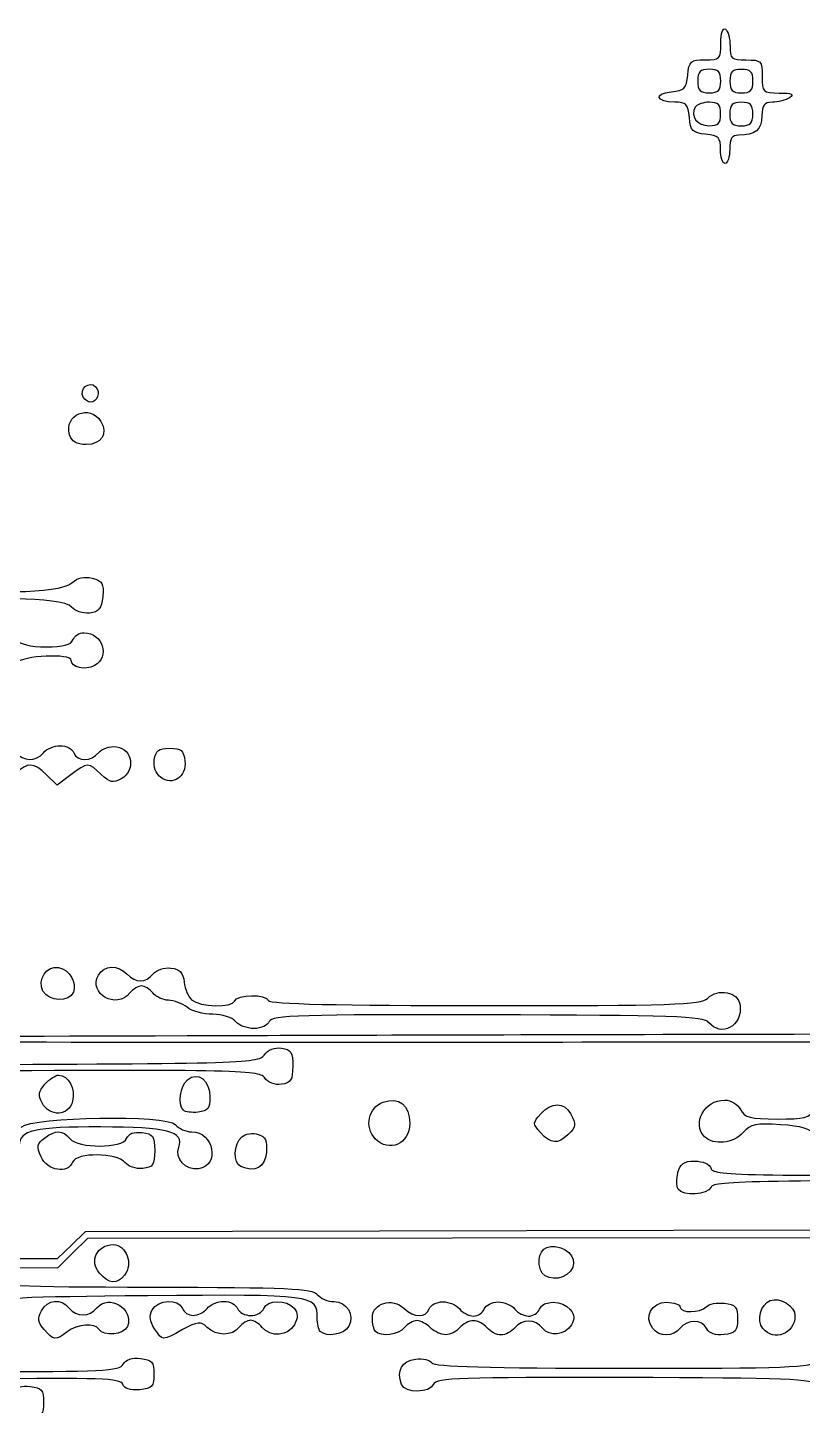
# Model space of a CAD drawing. Extents: x 25 to 242, y 39 to 365.
# Drawn here: x 96.8 to 132.2, y 302.2 to 365.3 of the extents above; entities that cross this region are included whole.
import ezdxf

# ---------------------------------------------------------------- set-up
doc = ezdxf.new("R2010")
doc.units = 0
doc.layers.add('Layer_1', color=7, linetype='CONTINUOUS')

msp = doc.modelspace()

# ---------------------------------------------------------------- linework, layer by layer
at = {"layer": 'Layer_1', "color": 7}
for points in [[(128.474229, 362.817338)], [(129.945219, 362.814238)], [(128.469529, 361.309068)], [(129.940499, 361.305963)], [(128.464529, 359.679439)], [(99.313239, 348.354105)], [(98.685539, 346.623302)], [(102.851779, 330.949451)], [(97.469099, 321.161273)], [(106.275199, 319.771483)], [(97.428239, 316.038103)], [(103.890569, 315.709193)], [(112.671369, 314.398873)], [(127.735239, 314.490603)], [(97.381159, 313.570073)], [(106.517149, 313.127023)], [(126.522629, 312.096253)], [(100.055869, 308.243813)], [(120.223569, 308.404003)], [(110.153589, 305.581163)], [(112.675259, 305.576123)], [(130.406029, 305.707783)], [(101.115919, 303.162383)]]:
    msp.add_lwpolyline(points, close=True, dxfattribs=at)
for points in [[(98.738489, 331.060183), (98.116839, 330.59136), (97.630219, 331.062538)], [(120.234079, 314.678943), (120.233759, 314.678913)], [(185.723525, 307.246503), (181.739821, 307.243503), (181.145771, 307.882663), (180.551718, 308.521823), (174.229626, 308.535223), (167.907535, 308.548623), (167.109795, 309.226313), (166.312065, 309.904013), (132.906109, 309.870213), (99.500139, 309.836413), (98.814819, 309.158903), (98.129509, 308.481403), (94.724729, 308.488403)], [(94.795149, 308.919183), (98.130849, 308.912183), (98.773209, 309.532473), (99.415579, 310.152753), (133.038529, 310.228853), (166.661475, 310.304953), (167.274495, 309.644513), (167.887515, 308.984073), (174.171206, 308.973073), (180.454896, 308.962073), (181.246829, 308.315643), (182.038761, 307.669213), (185.935543, 307.659213)], [(97.526119, 305.662213), (97.526119, 305.661903)], [(102.575759, 305.701933), (102.575749, 305.702403)], [(125.362659, 305.718143), (125.362659, 305.718483)], [(113.869189, 303.154793), (113.869189, 303.154323)]]:
    msp.add_lwpolyline(points, dxfattribs=at)
for points in [[(128.479729, 364.55374), (128.480729, 365.0101), (128.567029, 365.266483), (128.691849, 365.186969)], [(128.691849, 365.186969), (128.807189, 365.113479), (128.900679, 364.768205), (128.899599, 364.419684)], [(127.755159, 363.788435), (128.442689, 363.786935), (128.477459, 363.823685), (128.479729, 364.55374)], [(128.899599, 364.419684), (128.897599, 363.839126), (128.959299, 363.785877), (129.633109, 363.784446)], [(126.964949, 363.089852), (127.027249, 363.730819), (127.093999, 363.78984), (127.755159, 363.788435)], [(127.950559, 363.357114), (127.530279, 363.358013), (127.424879, 363.250498), (127.423529, 362.819571)], [(128.474229, 362.817338), (128.475229, 363.248266), (128.370839, 363.356221), (127.950559, 363.357114)], [(129.421549, 363.354014), (129.001269, 363.354913), (128.895859, 363.247398), (128.894509, 362.81647)], [(129.945219, 362.814238), (129.946219, 363.245166), (129.841829, 363.353121), (129.421549, 363.354014)], [(129.633109, 363.784446), (130.333579, 363.782946), (130.368489, 363.746976), (130.366249, 363.02876)], [(126.209759, 362.323371), (126.814909, 362.381811), (126.905039, 362.473293), (126.964949, 363.089852)], [(127.423529, 362.819571), (127.422529, 362.388643), (127.526919, 362.280688), (127.947199, 362.279795)], [(127.947199, 362.279795), (128.367479, 362.278896), (128.472889, 362.386411), (128.474229, 362.817338)], [(128.894509, 362.81647), (128.893509, 362.385543), (128.997899, 362.277588), (129.418189, 362.276695)], [(129.418189, 362.276695), (129.838469, 362.275796), (129.943869, 362.383311), (129.945219, 362.814238)], [(130.366249, 363.02876), (130.364249, 362.301558), (130.392049, 362.27446), (131.151919, 362.269664)], [(126.368969, 361.852193), (125.513489, 361.853993), (125.381909, 362.243421), (126.209759, 362.323371)], [(131.624069, 362.056495), (131.450349, 361.941988), (131.095439, 361.847267), (130.835379, 361.846005)], [(131.151919, 362.269664), (131.738069, 362.265964), (131.859019, 362.211354), (131.624069, 362.056495)], [(127.037349, 361.150512), (126.981649, 361.762796), (126.897599, 361.851071), (126.368969, 361.852193)], [(127.308509, 361.624414), (127.063129, 361.219931), (127.392109, 360.772694), (127.935899, 360.771539)], [(127.958259, 361.848817), (127.676139, 361.849426), (127.383749, 361.748435), (127.308509, 361.624414)], [(128.469529, 361.309068), (128.470529, 361.736523), (128.365319, 361.847952), (127.958259, 361.848817)], [(129.416839, 361.845743), (128.996559, 361.846643), (128.891159, 361.739127), (128.889809, 361.3082)], [(129.940509, 361.305968), (129.941509, 361.736895), (129.837119, 361.84485), (129.416839, 361.845743)], [(130.835379, 361.846005), (130.454749, 361.844105), (130.362179, 361.722177), (130.360609, 361.220371)], [(127.783759, 360.381147), (127.183419, 360.441787), (127.093329, 360.534653), (127.037349, 361.150512)], [(127.935899, 360.771539), (128.363219, 360.770639), (128.468179, 360.87636), (128.469529, 361.309068)], [(128.889809, 361.3082), (128.888809, 360.877272), (128.993199, 360.769317), (129.413479, 360.768424)], [(130.360609, 361.220371), (130.358609, 360.586561), (130.054829, 360.336107), (129.289969, 360.337732)], [(129.413479, 360.768424), (129.833739, 360.767525), (129.939149, 360.875035), (129.940499, 361.305963)], [(128.464529, 359.679439), (128.466529, 360.235807), (128.384129, 360.320503), (127.783759, 360.381147)], [(129.289969, 360.337732), (128.982179, 360.338393), (128.886399, 360.185759), (128.884859, 359.692197)], [(128.672699, 359.046252), (128.557119, 359.046498), (128.463449, 359.331432), (128.464529, 359.679439)], [(128.884859, 359.692197), (128.883859, 359.336682), (128.788259, 359.046007), (128.672699, 359.046252)], [(99.313239, 348.354105), (99.097809, 348.713834), (99.586139, 349.124785), (99.875109, 348.826935)], [(99.875109, 348.826935), (100.116819, 348.577792), (99.963609, 348.118485), (99.639039, 348.119174)], [(99.639039, 348.119174), (99.537109, 348.119391), (99.390499, 348.22511), (99.313239, 348.354105)], [(98.685539, 346.623302), (98.405079, 347.539153), (99.621419, 348.054679), (100.121079, 347.231728)], [(100.121079, 347.231728), (100.458979, 346.675192), (100.139179, 346.178944), (99.443609, 346.180422)], [(99.443609, 346.180422), (99.000449, 346.181374), (98.781749, 346.309133), (98.685539, 346.623302)], [(98.795979, 339.847208), (99.052149, 340.083682), (99.356199, 340.152545), (99.723279, 340.057226)], [(99.723279, 340.057226), (100.189739, 339.936097), (100.259589, 339.814317), (100.201969, 339.222677)], [(93.760459, 339.807228), (94.303649, 339.300574), (98.237649, 339.331808), (98.795979, 339.847208)], [(98.778029, 338.737402), (98.389819, 339.219703), (94.041239, 339.238574), (93.860029, 338.758752)], [(99.590949, 338.466345), (99.288479, 338.430955), (98.927939, 338.551175), (98.778029, 338.737402)], [(100.201969, 339.222677), (100.147069, 338.659274), (100.033019, 338.518076), (99.590949, 338.466345)], [(98.840549, 337.239918), (98.907649, 337.417533), (99.135689, 337.562487), (99.347359, 337.562038)], [(99.347359, 337.562038), (100.204429, 337.560138), (100.556159, 336.459111), (99.826809, 336.061117)], [(96.242869, 337.245435), (96.414189, 337.032593), (96.882879, 336.920878), (97.611019, 336.91933)], [(97.611019, 336.91933), (98.401659, 336.91773), (98.753479, 337.00938), (98.840549, 337.239918)], [(98.761599, 336.293543), (98.762599, 336.633316), (96.527679, 336.522167), (96.239509, 336.168115)], [(99.826809, 336.061117), (99.399359, 335.827863), (98.760579, 335.967237), (98.761599, 336.293543)], [(96.218359, 332.084712), (96.559729, 331.660608), (97.148109, 331.654539), (97.487589, 332.071612)], [(97.487589, 332.071612), (97.632019, 332.249062), (97.977989, 332.393768), (98.256409, 332.393176)], [(98.256409, 332.393176), (98.534829, 332.392646), (98.816609, 332.246546), (98.882579, 332.068648)], [(98.882579, 332.068648), (99.038659, 331.64777), (99.672499, 331.652504), (100.018119, 332.077148)], [(100.018119, 332.077148), (100.169179, 332.262743), (100.530479, 332.381427), (100.832719, 332.344751)], [(100.832719, 332.344751), (101.569259, 332.255371), (101.718639, 331.24043), (101.049039, 330.875038)], [(102.562569, 331.749712), (102.622369, 332.174524), (102.758399, 332.275886), (103.267119, 332.274804)], [(103.267119, 332.274804), (103.794749, 332.273704), (103.907869, 332.179184), (103.960869, 331.695295)], [(97.630219, 331.062538), (97.028189, 331.645465), (96.761719, 331.653461), (96.223719, 331.104738)], [(100.130429, 331.077963), (99.553029, 331.637043), (99.502569, 331.636395), (98.738489, 331.060183)], [(102.851779, 330.949451), (102.631659, 331.115339), (102.517659, 331.430791), (102.562569, 331.749712)], [(103.960869, 331.695295), (104.041069, 330.962839), (103.403209, 330.533875), (102.851779, 330.949451)], [(101.049039, 330.875038), (100.671889, 330.669237), (100.517259, 330.703395), (100.130429, 331.077963)], [(97.469099, 321.161303), (97.201559, 321.677532), (97.645889, 322.345962), (98.183779, 322.236443)], [(100.005809, 321.89113), (100.256929, 322.348073), (100.892969, 322.370213), (101.313589, 321.93665)], [(98.183779, 322.236443), (98.681829, 322.135034), (99.028349, 321.557099), (98.859369, 321.109673)], [(101.445989, 321.074513), (100.817539, 320.302403), (99.532989, 321.030813), (100.005809, 321.89113)], [(101.313589, 321.93665), (101.717329, 321.520501), (102.165259, 321.523633), (102.508239, 321.94505)], [(102.508239, 321.94505), (102.659299, 322.130642), (103.020589, 322.249328), (103.322829, 322.212649)], [(103.322829, 322.212649), (103.735609, 322.162559), (103.881139, 322.008277), (103.929179, 321.569841)], [(98.859369, 321.109673), (98.677319, 320.627643), (97.727399, 320.662923), (97.469099, 321.161273)], [(101.972349, 321.396592), (101.827289, 321.396856), (101.590429, 321.251963), (101.445989, 321.074513)], [(102.496699, 321.072283), (102.353369, 321.250343), (102.117409, 321.396282), (101.972349, 321.396592)], [(103.204349, 320.740723), (102.958469, 320.744723), (102.640019, 320.894213), (102.496699, 321.072283)], [(103.929179, 321.569841), (103.963979, 321.252553), (104.117309, 320.886093), (104.269989, 320.755503)], [(127.864929, 320.820263), (128.348839, 321.313833), (129.274589, 321.126633), (129.356729, 320.518593)], [(104.058339, 320.415713), (103.834539, 320.590183), (103.450239, 320.736433), (103.204349, 320.740723)], [(104.269989, 320.755503), (104.649919, 320.430533), (106.128589, 320.392233), (106.231219, 320.704703)], [(106.231219, 320.704703), (106.334229, 321.018333), (107.688079, 321.036683), (107.788109, 320.725803)], [(107.788109, 320.725803), (107.838309, 320.569943), (110.965979, 320.497103), (117.702069, 320.494893)], [(117.702069, 320.494893), (126.234319, 320.491893), (127.585599, 320.535393), (127.864929, 320.820263)], [(129.356729, 320.518593), (129.485189, 319.567773), (128.489109, 319.018063), (127.919669, 319.725503)], [(105.239929, 320.096853), (104.813869, 320.097653), (104.282149, 320.241253), (104.058339, 320.415713)], [(106.275199, 319.771463), (106.129789, 319.952103), (105.672169, 320.095943), (105.239929, 320.096853)], [(117.801609, 320.070193), (109.233269, 320.088393), (107.928189, 320.048893), (107.822169, 319.768203)], [(127.919669, 319.725503), (127.694809, 320.004863), (126.307439, 320.052123), (117.801609, 320.070193)], [(86.101933, 319.382003), (86.333323, 319.094553), (88.622453, 319.064403), (105.617529, 319.125033)], [(105.617529, 319.125033), (116.206899, 319.162833), (138.897879, 319.212533), (156.041899, 319.235473)], [(107.117999, 319.446493), (106.797779, 319.447293), (106.418519, 319.593423), (106.275199, 319.771483)], [(107.822169, 319.768203), (107.754369, 319.588673), (107.441659, 319.445813), (107.117999, 319.446493)], [(99.957499, 318.811093), (86.715123, 318.833093), (86.384543, 318.823593), (86.036403, 318.408993)], [(150.454619, 318.847093), (130.141669, 318.814893), (107.417969, 318.798593), (99.957499, 318.811093)], [(107.586939, 318.228143), (107.764199, 318.475243), (108.064489, 318.596043), (108.384579, 318.549023)], [(108.384579, 318.549023), (108.817419, 318.485423), (108.897549, 318.355343), (108.895569, 317.719473)], [(90.594593, 317.788963), (106.533819, 317.829863), (107.315729, 317.850063), (107.586939, 318.228143)], [(107.597949, 317.196403), (107.345659, 317.552253), (106.370069, 317.568783), (90.591673, 317.484423)], [(97.561169, 316.899633), (97.762369, 317.126363), (98.042599, 317.311613), (98.183899, 317.311313)], [(98.183899, 317.311313), (98.631659, 317.310313), (98.963999, 316.695133), (98.823259, 316.127703)], [(104.077979, 317.098323), (104.558489, 317.505103), (105.111019, 317.079023), (105.108599, 316.303533)], [(108.895569, 317.719473), (108.893569, 317.083613), (108.812669, 316.953873), (108.379409, 316.892113)], [(97.428239, 316.038053), (97.242449, 316.396533), (97.269329, 316.570763), (97.561169, 316.899633)], [(103.890569, 315.709223), (103.624279, 315.983703), (103.735559, 316.808423), (104.077979, 317.098323)], [(108.379409, 316.892113), (108.066699, 316.847513), (107.760849, 316.966613), (107.597949, 317.196403)], [(98.823259, 316.127703), (98.651799, 315.436403), (97.769439, 315.379703), (97.428239, 316.038103)], [(105.108599, 316.303533), (105.106599, 315.797033), (105.006969, 315.668923), (104.573249, 315.617993)], [(112.671369, 314.398873), (112.157169, 314.928883), (112.349649, 315.832483), (113.028189, 316.073983)], [(113.028189, 316.073983), (113.755579, 316.332863), (114.248639, 315.940053), (114.246039, 315.103763)], [(120.236759, 315.540773), (120.720419, 316.085793), (121.316149, 316.090733), (121.595329, 315.552073)], [(127.735239, 314.490603), (127.141289, 315.102813), (127.724539, 316.171263), (128.651699, 316.169293)], [(128.651699, 316.169293), (128.939579, 316.168763), (129.250249, 315.983743), (129.378229, 315.736813)], [(96.469679, 314.932833), (97.029509, 315.406783), (103.153019, 315.508183), (103.522119, 315.049613)], [(104.573249, 315.617993), (104.279869, 315.583593), (103.972659, 315.624993), (103.890569, 315.709193)], [(120.233759, 314.678913), (119.868009, 315.095543), (119.868109, 315.125703), (120.236759, 315.540773)], [(121.595329, 315.552073), (121.874979, 315.012473), (121.871539, 314.983683), (121.479619, 314.583943)], [(129.378229, 315.736813), (129.568789, 315.369123), (129.816879, 315.304953), (131.058009, 315.302313)], [(131.058009, 315.302313), (132.299139, 315.299313), (132.547629, 315.362813), (132.740479, 315.729673)], [(100.112029, 314.941113), (97.090069, 314.947113), (96.382969, 314.787613), (96.380819, 314.097223)], [(97.533589, 314.431523), (98.048769, 314.815793), (98.368849, 314.808593), (98.693339, 314.405423)], [(103.679039, 314.016043), (103.947989, 314.728173), (103.151799, 314.934663), (100.112029, 314.941113)], [(103.522119, 315.049613), (103.669009, 314.867133), (104.002429, 314.717383), (104.263069, 314.716823)], [(114.246039, 315.103763), (114.243039, 314.166023), (113.304779, 313.745983), (112.671369, 314.398873)], [(131.212169, 315.044293), (130.083659, 315.120393), (129.844029, 315.069593), (129.499179, 314.680953)], [(132.797909, 314.569783), (132.599829, 314.849183), (132.161769, 314.980263), (131.212169, 315.044293)], [(97.381159, 313.569993), (97.168179, 314.053103), (97.189759, 314.175073), (97.533589, 314.431523)], [(98.693339, 314.405423), (99.063649, 313.945373), (101.122009, 313.952413), (101.296469, 314.414423)], [(101.296469, 314.414423), (101.379569, 314.634423), (101.625249, 314.727593), (102.002739, 314.682253)], [(102.002739, 314.682253), (102.511579, 314.621153), (102.581329, 314.521503), (102.579259, 313.858603)], [(104.263069, 314.716823), (105.289129, 314.714823), (105.583349, 313.168153), (104.584789, 313.025823)], [(106.517139, 313.127023), (106.158329, 313.281893), (106.188809, 314.170403), (106.563839, 314.487893)], [(106.563839, 314.487893), (106.733639, 314.631643), (107.066409, 314.682423), (107.311669, 314.602003)], [(107.311669, 314.602003), (107.659279, 314.488023), (107.739339, 314.311673), (107.686919, 313.775413)], [(121.479619, 314.583943), (121.037069, 314.132563), (120.690519, 314.158993), (120.234079, 314.678943)], [(129.499179, 314.680953), (129.058629, 314.184513), (128.129469, 314.084253), (127.735239, 314.490603)], [(98.824129, 313.327943), (98.615539, 312.775623), (97.660749, 312.935833), (97.381159, 313.570073)], [(101.220449, 313.311943), (100.854279, 313.766853), (98.994589, 313.779263), (98.824129, 313.327943)], [(102.579259, 313.858603), (102.577259, 313.207893), (102.502359, 313.095763), (102.033369, 313.040883)], [(104.584789, 313.025823), (103.998499, 312.942223), (103.485369, 313.503243), (103.679039, 314.016043)], [(107.686919, 313.775413), (107.620319, 313.094343), (107.170529, 312.845023), (106.517149, 313.127023)], [(102.033369, 313.040883), (101.730899, 313.005483), (101.370349, 313.125683), (101.220449, 313.311943)], [(126.516569, 312.850343), (126.618829, 313.262633), (126.784049, 313.376193), (127.280079, 313.375143)], [(127.280079, 313.375143), (127.670279, 313.374343), (127.962889, 313.239523), (128.042909, 313.023753)], [(128.042909, 313.023753), (128.161769, 312.703223), (129.625489, 312.681773), (145.400859, 312.769393)], [(126.522569, 312.096203), (126.447469, 312.221603), (126.444769, 312.560963), (126.516569, 312.850343)], [(145.545789, 312.474543), (130.278789, 312.506943), (128.137419, 312.472543), (128.030369, 312.188553)], [(128.030369, 312.188553), (127.890459, 311.818113), (126.731689, 311.747193), (126.522629, 312.096253)], [(100.055869, 308.243833), (99.574989, 308.791623), (99.937569, 309.554803), (100.677949, 309.553233)], [(100.677949, 309.553233), (101.287749, 309.552233), (101.613259, 308.664813), (101.193269, 308.148813)], [(120.223569, 308.404033), (120.018699, 309.073043), (120.319469, 309.541873), (120.906109, 309.468053)], [(120.906109, 309.468053), (121.610379, 309.379453), (121.965809, 308.797963), (121.594529, 308.341803)], [(95.024799, 307.947503), (95.128239, 307.668573), (96.150459, 307.621913), (102.451459, 307.608533)], [(101.193269, 308.148813), (100.842479, 307.717843), (100.491919, 307.747123), (100.055869, 308.243813)], [(121.594529, 308.341803), (121.210909, 307.870493), (120.375339, 307.908423), (120.223569, 308.404003)], [(102.263459, 307.212113), (96.466729, 307.164013), (95.173149, 307.099253), (95.034399, 306.850413)], [(99.938449, 306.654993), (100.481109, 307.321693), (101.639359, 306.619293), (101.333359, 305.809053)], [(110.015429, 306.201483), (110.018429, 307.250763), (109.832989, 307.274983), (102.263459, 307.212113)], [(102.451459, 307.608533), (108.689949, 307.595233), (109.796269, 307.545633), (110.018759, 307.269263)], [(110.018759, 307.269263), (110.162089, 307.091193), (110.499489, 306.945043), (110.768529, 306.944463)], [(97.398569, 306.524033), (97.674209, 307.048403), (98.297499, 307.108723), (98.669159, 306.646993)], [(98.669159, 306.646993), (99.006029, 306.228473), (99.594439, 306.232043), (99.938449, 306.654993)], [(102.575749, 305.702403), (102.348529, 306.037033), (102.318569, 306.278613), (102.468839, 306.564493)], [(102.468839, 306.564493), (102.720329, 307.042913), (103.677359, 307.092573), (103.846679, 306.635993)], [(103.846679, 306.635993), (103.912679, 306.458093), (104.134059, 306.312183), (104.338689, 306.311753)], [(104.338689, 306.311753), (104.543329, 306.311223), (104.828939, 306.456143), (104.973369, 306.633603)], [(104.973369, 306.633603), (105.117809, 306.811053), (105.463779, 306.955753), (105.742199, 306.955163)], [(105.742199, 306.955163), (106.020619, 306.954633), (106.302389, 306.808533), (106.368359, 306.630633)], [(106.368359, 306.630633), (106.434359, 306.452733), (106.704489, 306.306723), (106.968699, 306.306163)], [(106.968699, 306.306163), (107.232909, 306.305633), (107.503969, 306.450463), (107.571049, 306.628083)], [(107.571049, 306.628083), (107.726209, 307.038923), (108.627289, 307.045973), (108.954939, 306.638883)], [(108.954939, 306.638883), (109.140129, 306.408813), (109.144249, 306.214443), (108.970939, 305.884723)], [(110.768529, 306.944463), (111.374029, 306.943463), (111.739059, 306.348203), (111.460019, 305.817373)], [(112.537189, 306.218753), (112.539189, 306.877943), (113.444149, 307.141993), (113.981979, 306.640353)], [(113.981979, 306.640353), (114.451509, 306.202403), (114.976469, 306.189673), (115.136109, 306.612353)], [(115.136109, 306.612353), (115.203209, 306.789963), (115.485869, 306.934803), (115.764289, 306.934213)], [(115.764289, 306.934213), (116.042709, 306.933683), (116.387779, 306.787443), (116.531099, 306.609383)], [(116.531099, 306.609383), (116.674429, 306.431323), (116.959129, 306.285283), (117.163769, 306.284843)], [(117.163769, 306.284843), (117.368399, 306.284313), (117.590719, 306.429373), (117.657799, 306.606993)], [(117.657799, 306.606993), (117.724899, 306.784613), (118.007559, 306.929453), (118.285979, 306.928853)], [(118.285979, 306.928853), (118.564399, 306.928333), (118.909459, 306.782093), (119.052789, 306.604033)], [(119.052789, 306.604033), (119.196119, 306.425963), (119.480809, 306.279923), (119.685449, 306.279483)], [(119.685449, 306.279483), (119.890089, 306.278963), (120.112399, 306.424023), (120.179479, 306.601633)], [(120.179479, 306.601633), (120.340179, 307.027123), (121.240429, 307.013683), (121.589039, 306.580533)], [(121.589039, 306.580533), (121.787919, 306.333463), (121.803059, 306.139303), (121.643639, 305.880163)], [(125.362659, 305.718483), (124.940469, 306.242993), (125.300059, 306.914013), (126.002599, 306.912523)], [(126.002599, 306.912523), (126.341539, 306.911723), (126.618559, 306.814223), (126.618189, 306.695743)], [(126.618189, 306.695743), (126.617389, 306.407223), (127.525209, 306.418103), (127.811449, 306.710043)], [(127.811449, 306.710043), (127.936459, 306.837553), (128.310219, 306.909473), (128.642009, 306.869883)], [(128.642009, 306.869883), (129.156949, 306.808483), (129.244979, 306.703243), (129.243259, 306.151493)], [(130.406029, 305.707783), (130.102359, 306.085053), (130.292489, 306.814583), (130.740089, 306.989523)], [(130.740089, 306.989523), (131.191779, 307.166073), (131.871889, 306.744693), (131.870469, 306.289183)], [(97.526119, 305.661903), (97.236339, 305.992003), (97.210539, 306.166353), (97.398569, 306.524033)], [(100.032049, 305.674803), (99.843829, 305.989073), (99.045879, 305.928103), (98.573079, 305.563313)], [(104.975679, 305.766583), (104.672239, 306.049613), (104.545129, 306.037653), (103.856329, 305.661233)], [(106.968049, 306.090663), (106.822979, 306.090933), (106.586119, 305.946043), (106.441679, 305.768583)], [(107.492389, 305.766353), (107.349059, 305.944413), (107.113109, 306.090363), (106.968049, 306.090663)], [(110.153589, 305.581173), (110.076789, 305.660373), (110.014619, 305.939473), (110.015429, 306.201483)], [(112.675279, 305.576173), (112.598479, 305.655373), (112.536329, 305.944503), (112.537189, 306.218753)], [(114.573809, 306.074843), (114.406339, 306.075103), (114.151139, 305.930293), (114.006709, 305.752843)], [(115.192499, 305.750323), (115.019689, 305.928453), (114.741279, 306.074483), (114.573809, 306.074843)], [(117.159819, 306.069343), (116.956969, 306.069873), (116.672829, 305.924943), (116.528399, 305.747493)], [(117.789239, 305.744813), (117.645909, 305.922873), (117.362679, 306.068913), (117.159819, 306.069343)], [(120.319309, 305.729033), (119.977939, 306.153143), (119.389559, 306.159203), (119.050079, 305.742133)], [(127.830999, 305.705843), (127.597189, 306.137173), (126.958399, 306.147853), (126.615159, 305.726143)], [(129.243259, 306.151493), (129.241259, 305.597533), (129.153659, 305.495053), (128.628629, 305.434813)], [(131.870469, 306.289183), (131.868469, 305.478693), (130.899809, 305.094333), (130.406029, 305.707783)], [(98.573079, 305.563313), (98.046659, 305.157173), (97.962489, 305.165123), (97.526119, 305.662213)], [(101.333359, 305.809053), (101.188179, 305.424673), (100.240399, 305.326893), (100.032049, 305.674803)], [(103.856329, 305.661233), (102.902099, 305.139763), (102.958689, 305.137963), (102.575759, 305.701933)], [(106.441679, 305.768583), (106.106619, 305.356933), (105.416169, 305.356213), (104.975679, 305.766583)], [(108.970939, 305.884723), (108.696699, 305.363013), (107.870299, 305.296853), (107.492389, 305.766353)], [(111.460019, 305.817373), (111.263939, 305.444363), (110.432209, 305.293983), (110.153589, 305.581163)], [(114.006709, 305.752843), (113.738829, 305.423733), (112.927569, 305.316053), (112.675259, 305.576123)], [(115.886249, 305.425653), (115.677499, 305.426183), (115.365309, 305.572203), (115.192499, 305.750323)], [(116.528399, 305.747493), (116.383959, 305.570033), (116.094989, 305.425213), (115.886249, 305.425653)], [(118.418649, 305.420273), (118.215799, 305.420803), (117.932569, 305.566743), (117.789239, 305.744813)], [(119.050079, 305.742133), (118.905649, 305.564683), (118.621499, 305.419843), (118.418649, 305.420273)], [(121.643639, 305.880163), (121.346759, 305.397503), (120.650149, 305.318013), (120.319309, 305.729033)], [(126.615159, 305.726143), (126.281819, 305.316603), (125.689049, 305.312963), (125.362659, 305.718143)], [(128.628629, 305.434813), (128.232239, 305.389313), (127.950709, 305.485013), (127.830999, 305.705843)], [(94.527109, 303.746893), (100.166959, 303.734893), (100.973579, 303.774793), (101.137889, 304.073773)], [(101.137889, 304.073773), (101.258969, 304.294113), (101.541099, 304.388573), (101.937199, 304.341413)], [(101.937199, 304.341413), (102.461829, 304.278913), (102.549079, 304.176093), (102.547349, 303.622123)], [(113.869189, 303.154323), (113.637169, 303.779973), (113.891789, 304.243163), (114.506599, 304.314003)], [(114.506599, 304.314003), (114.839919, 304.352403), (115.177769, 304.275103), (115.257379, 304.142153)], [(115.257379, 304.142153), (115.360609, 303.969783), (117.864389, 303.898803), (123.987839, 303.894673)], [(123.987839, 303.894673), (131.554159, 303.889673), (132.617819, 303.929773), (132.946369, 304.233043)], [(101.115919, 303.162323), (101.015899, 303.432053), (100.071979, 303.464083), (94.522859, 303.386023)], [(102.547349, 303.622123), (102.545349, 303.055903), (102.463949, 302.967783), (101.888999, 302.911663)], [(124.054099, 303.468473), (116.606499, 303.484273), (115.441159, 303.443573), (115.335499, 303.163793)], [(132.920099, 303.115553), (132.684779, 303.407903), (131.563759, 303.452523), (124.054099, 303.468473)], [(96.090499, 302.791643), (96.211589, 303.011983), (96.493709, 303.106443), (96.889809, 303.059283)], [(96.889809, 303.059283), (97.414449, 302.996783), (97.501689, 302.893963), (97.499969, 302.339993)], [(101.888999, 302.911663), (101.461629, 302.869963), (101.191939, 302.957363), (101.115919, 303.162383)], [(115.335499, 303.163793), (115.178449, 302.747953), (114.022659, 302.740493), (113.869189, 303.154793)], [(97.499969, 302.339993), (97.497969, 301.791583), (97.408369, 301.683273), (96.907139, 301.625423)]]:
    msp.add_open_spline(points, degree=3, dxfattribs=at)

doc.saveas('drawing.dxf')
